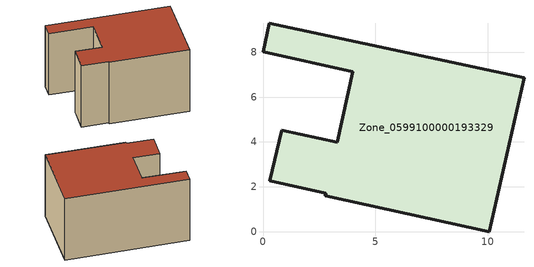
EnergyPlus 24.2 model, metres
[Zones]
Zone_0599100000193329
 floor ground (C_G): 0.28,9.29 11.62,6.86 10.08,0 2.77,1.61 2.79,1.72 0.31,2.27 0.84,4.53 3.3,3.98 3.99,7.13 0,8.02 z0
 wall outside (C_F): 11.62,6.86 0.28,9.29 0,8.02 3.99,7.13 3.3,3.98 0.84,4.53 0.31,2.27 2.79,1.72 2.77,1.61 10.08,0 11.62,6.86 z0:6.73
 roof outside (C_R): 10.08,0 11.62,6.86 0.28,9.29 0,8.02 3.99,7.13 3.3,3.98 0.84,4.53 0.31,2.27 2.79,1.72 2.77,1.61 z6.73
[BUILDING]
Pand.0599100000193329: North Axis=0; Terrain=City; Loads Convergence Tolerance Value=0.04; Temperature Convergence Tolerance Value=0.4; Solar Distribution=FullExterior; Maximum Number of Warmup Days=25; Minimum Number of Warmup Days=1
[Site:Location]
Rotterdam.The.Hague.AP_ZH_NLD Design_Conditions: Latitude=51.96; Longitude=4.45; Time Zone=1; Elevation=-4.5
[SITE:GROUNDTEMPERATURE:BUILDINGSURFACE]
18, 18, 18, 18, 18, 18, 18, 18, 18, 18, 18, 18
[MATERIAL] Thermal Absorptance=0.9; Solar Absorptance=0.7; Visible Absorptance=0.7
Name | Roughness | Thickness | Conductivity | Density | Specific Heat
G.TC.1946 | MediumSmooth | 0.15 | 1 | 540 | 1210
F.TC.1946 | Rough | 0.3 | 0.857143 | 1920 | 840
R.TC.1946 | MediumRough | 0.2 | 0.909091 | 1500 | 1000
[CONSTRUCTION]
C_G: G.TC.1946
C_F: F.TC.1946
C_R: R.TC.1946
[ZONE]
Zone_0599100000193329: Type=1; Multiplier=1; Ceiling Height=Autocalculate; Volume=Autocalculate; Floor Area=autocalculate; Part of Total Floor Area=Yes
[ZONEINFILTRATION:DESIGNFLOWRATE]
Infil_Zone_0599100000193329: Zone or ZoneList or Space or SpaceList=Zone_0599100000193329; Schedule=AlwaysOn; Design Flow Rate Calculation Method=Flow/Area; Flow Rate per Floor Area=0.003; Constant Term Coefficient=1; Temperature Term Coefficient=0; Velocity Term Coefficient=0; Velocity Squared Term Coefficient=0
[HVACTEMPLATE:ZONE:IDEALLOADSAIRSYSTEM]
Zone_0599100000193329: Maximum Heating Supply Air Temperature=50; Minimum Cooling Supply Air Temperature=13; Maximum Heating Supply Air Humidity Ratio=0.0156; Minimum Cooling Supply Air Humidity Ratio=0.0077; Heating Limit=NoLimit; Cooling Limit=NoLimit; Dehumidification Control Type=ConstantSensibleHeatRatio; Cooling Sensible Heat Ratio=0.7; Dehumidification Setpoint=60; Humidification Control Type=None; Humidification Setpoint=30; Outdoor Air Method=None; Outdoor Air Flow Rate per Person=0.00944; Outdoor Air Flow Rate per Zone Floor Area=0; Outdoor Air Flow Rate per Zone=0; Demand Controlled Ventilation Type=None; Outdoor Air Economizer Type=NoEconomizer; Heat Recovery Type=None; Sensible Heat Recovery Effectiveness=0.7; Latent Heat Recovery Effectiveness=0.65
[ZONECONTROL:THERMOSTAT]
ThermostatControl_Zone_0599100000193329: Zone or ZoneList=Zone_0599100000193329; Control Type Schedule=DualSetpointControlType; Control 1=Thermostat_Zone_0599100000193329; Temperature Difference Between Cutout And Setpoint=0
[THERMOSTATSETPOINT:DUALSETPOINT]
Thermostat_Zone_0599100000193329: Heating Setpoint Temperature Schedule=HeatingSetpoint_Zone_0599100000193329; Cooling Setpoint Temperature Schedule=CoolingSetpoint_Zone_0599100000193329
[SCHEDULE:COMPACT]
HeatingSetpoint_Zone_0599100000193329: Through: 12/31, For: AllDays, Until: 24:00, 21
CoolingSetpoint_Zone_0599100000193329: Through: 12/31, For: AllDays, Until: 24:00, 24
DualSetpointControlType: Through: 12/31, For: AllDays, Until: 24:00, 4
AlwaysOn: Through: 12/31, For: AllDays, Until: 24:00, 1
